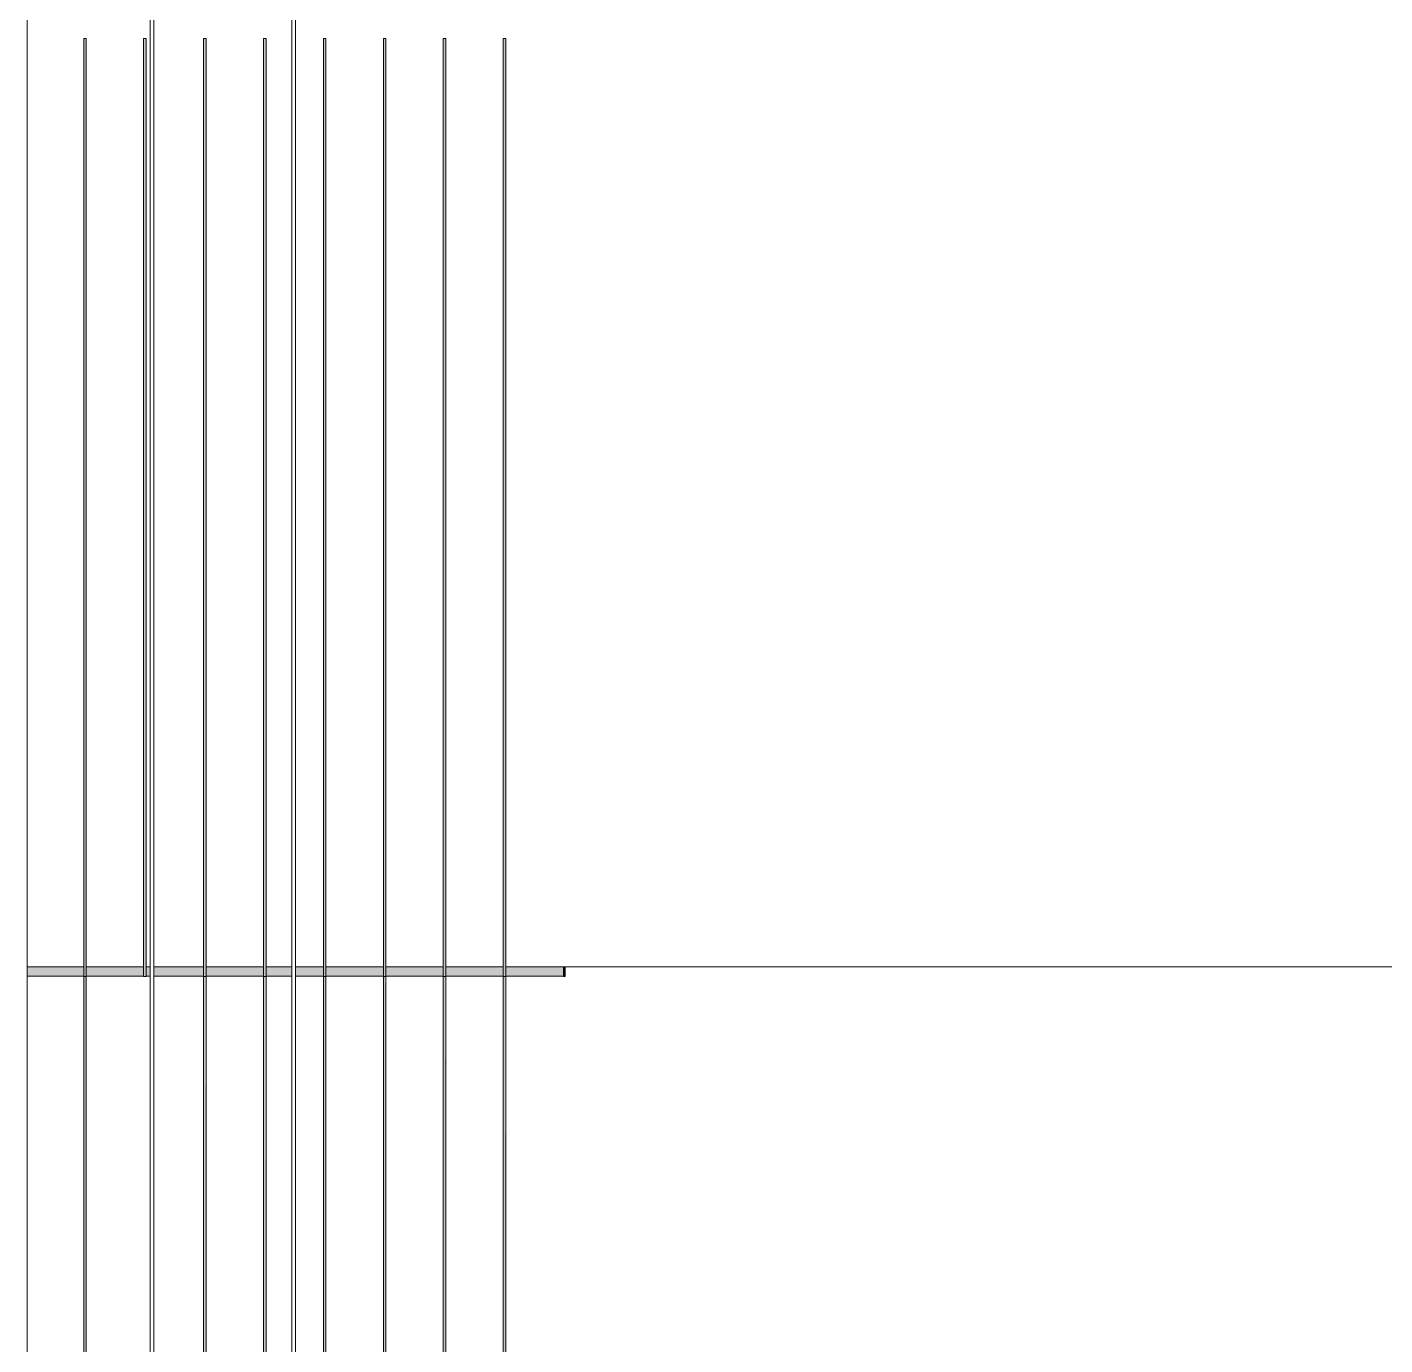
# Model space of a CAD drawing. Header units: inches. Extents: x 3 to 119514, y -26002 to 104775.
# Drawn here: x 23335.7 to 23700.1, y -22537.3 to -22183.5 of the extents above; entities that cross this region are included whole.
import ezdxf

# ---------------------------------------------------------------- set-up
doc = ezdxf.new("R2010")
doc.units = ezdxf.units.IN
doc.header["$MEASUREMENT"] = 0
doc.layers.add('A-GENM', color=13, linetype='Continuous', lineweight=9)
doc.layers.add('A-ROOF', color=132, linetype='Continuous', lineweight=9)

# ---------------------------------------------------------------- blocks, each defined once
blk = doc.blocks.new('Generic Models 7 - Generic Models 4-339926-Site Lighting Plan')
at = {"layer": 'A-GENM'}
for p, q in [((23406.74, -20768.68), (23406.74, -23030.67)), ((23407.74, -23030.67), (23407.74, -20768.68))]:
    blk.add_line(p, q, dxfattribs=at)
blk = doc.blocks.new('Generic Models 2 - Generic Models 4-422834-Site Lighting Plan')
at = {"layer": 'A-GENM'}
for p, q in [((23368.74, -20768.68), (23368.74, -23030.67)), ((23369.74, -23030.67), (23369.74, -20768.68))]:
    blk.add_line(p, q, dxfattribs=at)
blk = doc.blocks.new('Generic Models 3 - Generic Models 4-422876-Site Lighting Plan')
at = {"layer": 'A-GENM'}
blk.add_line((23335.74, -23030.67), (23335.74, -20768.68), dxfattribs=at)
blk = doc.blocks.new('Generic Models 2_Generic Models 2_310765_Generic Models 2_310765 _ Generic Models 2_Generic Models 2_310765_28 - Generic Models 2_Generic Models 2_310765_Generic Models 2_310765 _ Generic Models 2_Generic Models 2_310765_300385-496498-Site Lighting Plan')
at = {"layer": 'A-GENM'}
blk.add_hatch(color=10, dxfattribs=at).paths.add_polyline_path([(23432.03, -22623.95), (23431.82, -22438.38), (23431.34, -22438.38), (23431.34, -22623.95)], flags=0)
at = {"layer": 'A-GENM', "color": 253}
for p, q in [((23431.34, -22623.95), (23431.34, -22438.38)), ((23432.03, -22623.95), (23432.03, -22438.38)), ((23432.03, -22623.95), (23431.34, -22623.95))]:
    blk.add_line(p, q, dxfattribs=at)
blk = doc.blocks.new('Generic Models 2_Generic Models 2_310765_Generic Models 2_310765 _ Generic Models 2_Generic Models 2_310765_29 - Generic Models 2_Generic Models 2_310765_Generic Models 2_310765 _ Generic Models 2_Generic Models 2_310765_300385-496523-Site Lighting Plan')
at = {"layer": 'A-GENM'}
blk.add_hatch(color=10, dxfattribs=at).paths.add_polyline_path([(23448.11, -22623.95), (23447.9, -22438.38), (23447.42, -22438.38), (23447.42, -22623.95)], flags=0)
at = {"layer": 'A-GENM', "color": 253}
for p, q in [((23447.42, -22623.95), (23447.42, -22438.38)), ((23448.11, -22623.95), (23448.11, -22438.38)), ((23448.11, -22623.95), (23447.42, -22623.95))]:
    blk.add_line(p, q, dxfattribs=at)
blk = doc.blocks.new('Generic Models 2_Generic Models 2_310765_Generic Models 2_310765 _ Generic Models 2_Generic Models 2_310765_30 - Generic Models 2_Generic Models 2_310765_Generic Models 2_310765 _ Generic Models 2_Generic Models 2_310765_300385-496548-Site Lighting Plan')
at = {"layer": 'A-GENM'}
blk.add_hatch(color=10, dxfattribs=at).paths.add_polyline_path([(23464.19, -22623.95), (23463.98, -22438.38), (23463.5, -22438.38), (23463.5, -22623.95)], flags=0)
at = {"layer": 'A-GENM', "color": 253}
for p, q in [((23463.5, -22623.95), (23463.5, -22438.38)), ((23464.19, -22623.95), (23464.19, -22438.38)), ((23464.19, -22623.95), (23463.5, -22623.95))]:
    blk.add_line(p, q, dxfattribs=at)
blk = doc.blocks.new('Generic Models 2_Generic Models 2_310765_Generic Models 2_310765 _ Generic Models 2_Generic Models 2_310765_31 - Generic Models 2_Generic Models 2_310765_Generic Models 2_310765 _ Generic Models 2_Generic Models 2_310765_300385-496574-Site Lighting Plan')
at = {"layer": 'A-GENM'}
blk.add_hatch(color=10, dxfattribs=at).paths.add_polyline_path([(23383.78, -22623.95), (23383.57, -22438.38), (23383.09, -22438.38), (23383.09, -22623.95)], flags=0)
at = {"layer": 'A-GENM', "color": 253}
for p, q in [((23383.09, -22623.95), (23383.09, -22438.38)), ((23383.78, -22623.95), (23383.78, -22438.38)), ((23383.78, -22623.95), (23383.09, -22623.95))]:
    blk.add_line(p, q, dxfattribs=at)
blk = doc.blocks.new('Generic Models 2_Generic Models 2_310765_Generic Models 2_310765 _ Generic Models 2_Generic Models 2_310765_32 - Generic Models 2_Generic Models 2_310765_Generic Models 2_310765 _ Generic Models 2_Generic Models 2_310765_300385-496599-Site Lighting Plan')
at = {"layer": 'A-GENM'}
blk.add_hatch(color=10, dxfattribs=at).paths.add_polyline_path([(23399.86, -22623.95), (23399.65, -22438.38), (23399.17, -22438.38), (23399.17, -22623.95)], flags=0)
at = {"layer": 'A-GENM', "color": 253}
for p, q in [((23399.17, -22623.95), (23399.17, -22438.38)), ((23399.86, -22623.95), (23399.86, -22438.38)), ((23399.86, -22623.95), (23399.17, -22623.95))]:
    blk.add_line(p, q, dxfattribs=at)
blk = doc.blocks.new('Generic Models 2_Generic Models 2_310765_Generic Models 2_310765 _ Generic Models 2_Generic Models 2_310765_33 - Generic Models 2_Generic Models 2_310765_Generic Models 2_310765 _ Generic Models 2_Generic Models 2_310765_300385-496624-Site Lighting Plan')
at = {"layer": 'A-GENM'}
blk.add_hatch(color=10, dxfattribs=at).paths.add_polyline_path([(23415.94, -22623.95), (23415.73, -22438.38), (23415.25, -22438.38), (23415.25, -22623.95)], flags=0)
at = {"layer": 'A-GENM', "color": 253}
for p, q in [((23415.25, -22623.95), (23415.25, -22438.38)), ((23415.94, -22623.95), (23415.94, -22438.38)), ((23415.94, -22623.95), (23415.25, -22623.95))]:
    blk.add_line(p, q, dxfattribs=at)
blk = doc.blocks.new('Generic Models 2_Generic Models 2_310765_Generic Models 2_310765 _ Generic Models 2_Generic Models 2_310765_35 - Generic Models 2_Generic Models 2_310765_Generic Models 2_310765 _ Generic Models 2_Generic Models 2_310765_300385-496675-Site Lighting Plan')
at = {"layer": 'A-GENM'}
blk.add_hatch(color=10, dxfattribs=at).paths.add_polyline_path([(23351.61, -22623.95), (23351.4, -22438.38), (23350.92, -22438.38), (23350.92, -22623.95)], flags=0)
at = {"layer": 'A-GENM', "color": 253}
for p, q in [((23350.92, -22623.95), (23350.92, -22438.38)), ((23351.61, -22623.95), (23351.61, -22438.38)), ((23351.61, -22623.95), (23350.92, -22623.95))]:
    blk.add_line(p, q, dxfattribs=at)
blk = doc.blocks.new('Generic Models 2_Generic Models 2_310765_Generic Models 2_310765 _ Generic Models 2_Generic Models 2_310765_14 - Generic Models 2_Generic Models 2_310765_Generic Models 2_310765 _ Generic Models 2_Generic Models 2_310765_300385-536802-Site Lighting Plan')
at = {"layer": 'A-GENM'}
for points in [[(23431.34, -22438.38), (23432.03, -22438.38), (23432.03, -22186.6), (23431.34, -22186.6), (23431.34, -22345.79)], [(23447.42, -22438.29), (23447.42, -22435.8), (23432.03, -22435.8), (23432.03, -22438.29)]]:
    blk.add_hatch(color=10, dxfattribs=at).paths.add_polyline_path(points, flags=0)
at = {"layer": 'A-GENM', "color": 253}
for p, q in [((23431.34, -22186.6), (23432.03, -22186.6)), ((23431.34, -22438.38), (23431.34, -22186.6)), ((23431.96, -22186.59), (23431.4, -22186.59)), ((23432.03, -22438.38), (23432.03, -22186.6)), ((23447.42, -22438.29), (23432.03, -22438.29)), ((23432.03, -22438.38), (23431.34, -22438.38))]:
    blk.add_line(p, q, dxfattribs=at)
blk = doc.blocks.new('Generic Models 2_Generic Models 2_310765_Generic Models 2_310765 _ Generic Models 2_Generic Models 2_310765_15 - Generic Models 2_Generic Models 2_310765_Generic Models 2_310765 _ Generic Models 2_Generic Models 2_310765_300385-536827-Site Lighting Plan')
at = {"layer": 'A-GENM'}
for points in [[(23447.42, -22438.38), (23448.11, -22438.38), (23448.11, -22186.6), (23447.42, -22186.6), (23447.42, -22345.79)], [(23463.5, -22438.29), (23463.5, -22435.8), (23448.11, -22435.8), (23448.11, -22438.29)]]:
    blk.add_hatch(color=10, dxfattribs=at).paths.add_polyline_path(points, flags=0)
at = {"layer": 'A-GENM', "color": 253}
for p, q in [((23447.42, -22186.6), (23448.11, -22186.6)), ((23447.42, -22438.38), (23447.42, -22186.6)), ((23448.05, -22186.59), (23447.48, -22186.59)), ((23448.11, -22438.38), (23448.11, -22186.6)), ((23463.5, -22438.29), (23448.11, -22438.29)), ((23448.11, -22438.38), (23447.42, -22438.38))]:
    blk.add_line(p, q, dxfattribs=at)
blk = doc.blocks.new('Generic Models 2_Generic Models 2_310765_Generic Models 2_310765 _ Generic Models 2_Generic Models 2_310765_54 - Generic Models 2_Generic Models 2_310765_Generic Models 2_310765 _ Generic Models 2_Generic Models 2_310765_300385-536852-Site Lighting Plan')
at = {"layer": 'A-GENM'}
for points in [[(23463.5, -22438.38), (23464.19, -22438.38), (23464.19, -22186.6), (23463.5, -22186.6), (23463.5, -22345.79)], [(23479.69, -22438.29), (23479.69, -22435.8), (23464.19, -22435.8), (23464.19, -22438.29)], [(23480.13, -22438.37), (23480.13, -22435.8), (23479.69, -22435.8), (23479.69, -22438.37)]]:
    blk.add_hatch(color=10, dxfattribs=at).paths.add_polyline_path(points, flags=0)
at = {"layer": 'A-GENM', "color": 253}
for p, q in [((23463.5, -22186.6), (23464.19, -22186.6)), ((23463.5, -22438.38), (23463.5, -22186.6)), ((23464.13, -22186.59), (23463.57, -22186.59)), ((23464.19, -22438.38), (23464.19, -22186.6)), ((23479.69, -22438.29), (23464.19, -22438.29)), ((23479.69, -22438.37), (23479.69, -22435.8)), ((23480.13, -22438.37), (23480.13, -22435.8)), ((23464.19, -22438.38), (23463.5, -22438.38)), ((23480.13, -22438.37), (23479.69, -22438.37))]:
    blk.add_line(p, q, dxfattribs=at)
blk = doc.blocks.new('Generic Models 2_Generic Models 2_310765_Generic Models 2_310765 _ Generic Models 2_Generic Models 2_310765_55 - Generic Models 2_Generic Models 2_310765_Generic Models 2_310765 _ Generic Models 2_Generic Models 2_310765_300385-536878-Site Lighting Plan')
at = {"layer": 'A-GENM'}
for points in [[(23383.09, -22438.38), (23383.78, -22438.38), (23383.78, -22186.6), (23383.09, -22186.6), (23383.09, -22345.79)], [(23393.71, -22438.29), (23399.17, -22438.29), (23399.17, -22435.8), (23383.78, -22435.8), (23383.78, -22438.29)]]:
    blk.add_hatch(color=10, dxfattribs=at).paths.add_polyline_path(points, flags=0)
at = {"layer": 'A-GENM', "color": 253}
for p, q in [((23383.09, -22186.6), (23383.78, -22186.6)), ((23383.09, -22438.38), (23383.09, -22186.6)), ((23383.71, -22186.59), (23383.15, -22186.59)), ((23383.78, -22438.38), (23383.78, -22186.6)), ((23399.17, -22438.29), (23383.78, -22438.29)), ((23383.78, -22438.38), (23383.09, -22438.38))]:
    blk.add_line(p, q, dxfattribs=at)
blk = doc.blocks.new('Generic Models 2_Generic Models 2_310765_Generic Models 2_310765 _ Generic Models 2_Generic Models 2_310765_56 - Generic Models 2_Generic Models 2_310765_Generic Models 2_310765 _ Generic Models 2_Generic Models 2_310765_300385-536903-Site Lighting Plan')
at = {"layer": 'A-GENM'}
blk.add_hatch(color=10, dxfattribs=at).paths.add_polyline_path([(23399.17, -22438.38), (23399.86, -22438.38), (23399.86, -22186.6), (23399.17, -22186.6), (23399.17, -22345.79)], flags=0)
h = blk.add_hatch(color=10, dxfattribs=at)
h.paths.add_polyline_path([(23415.25, -22438.29), (23415.25, -22435.8), (23407.74, -22435.8), (23407.74, -22438.29)], flags=0)
h.paths.add_polyline_path([(23406.74, -22438.29), (23406.74, -22435.8), (23399.86, -22435.8), (23399.86, -22438.29)], flags=0)
at = {"layer": 'A-GENM', "color": 253}
for p, q in [((23399.17, -22186.6), (23399.86, -22186.6)), ((23399.17, -22438.38), (23399.17, -22186.6)), ((23399.8, -22186.59), (23399.23, -22186.59)), ((23399.86, -22438.38), (23399.86, -22186.6)), ((23406.74, -22438.29), (23399.86, -22438.29)), ((23415.25, -22438.29), (23407.74, -22438.29)), ((23399.86, -22438.38), (23399.17, -22438.38))]:
    blk.add_line(p, q, dxfattribs=at)
blk = doc.blocks.new('Generic Models 2_Generic Models 2_310765_Generic Models 2_310765 _ Generic Models 2_Generic Models 2_310765_57 - Generic Models 2_Generic Models 2_310765_Generic Models 2_310765 _ Generic Models 2_Generic Models 2_310765_300385-536928-Site Lighting Plan')
at = {"layer": 'A-GENM'}
for points in [[(23415.25, -22438.38), (23415.94, -22438.38), (23415.94, -22186.6), (23415.25, -22186.6), (23415.25, -22345.79)], [(23431.34, -22438.29), (23431.34, -22435.8), (23415.94, -22435.8), (23415.94, -22438.29)]]:
    blk.add_hatch(color=10, dxfattribs=at).paths.add_polyline_path(points, flags=0)
at = {"layer": 'A-GENM', "color": 253}
for p, q in [((23415.25, -22186.6), (23415.94, -22186.6)), ((23415.25, -22438.38), (23415.25, -22186.6)), ((23415.88, -22186.59), (23415.32, -22186.59)), ((23415.94, -22438.38), (23415.94, -22186.6)), ((23431.34, -22438.29), (23415.94, -22438.29)), ((23415.94, -22438.38), (23415.25, -22438.38))]:
    blk.add_line(p, q, dxfattribs=at)
blk = doc.blocks.new('Generic Models 2_Generic Models 2_310765_Generic Models 2_310765 _ Generic Models 2_Generic Models 2_310765_58 - Generic Models 2_Generic Models 2_310765_Generic Models 2_310765 _ Generic Models 2_Generic Models 2_310765_300385-536954-Site Lighting Plan')
at = {"layer": 'A-GENM'}
blk.add_hatch(color=10, dxfattribs=at).paths.add_polyline_path([(23350.92, -22438.29), (23350.92, -22435.8), (23335.74, -22435.8), (23335.74, -22438.29)], flags=0)
at = {"layer": 'A-GENM', "color": 253}
blk.add_line((23350.92, -22438.29), (23335.74, -22438.29), dxfattribs=at)
blk = doc.blocks.new('Generic Models 2_Generic Models 2_310765_Generic Models 2_310765 _ Generic Models 2_Generic Models 2_310765_59 - Generic Models 2_Generic Models 2_310765_Generic Models 2_310765 _ Generic Models 2_Generic Models 2_310765_300385-536979-Site Lighting Plan')
at = {"layer": 'A-GENM'}
for points in [[(23350.92, -22438.38), (23351.61, -22438.38), (23351.61, -22186.6), (23350.92, -22186.6), (23350.92, -22345.79)], [(23367, -22438.29), (23367, -22435.8), (23351.61, -22435.8), (23351.61, -22438.29)]]:
    blk.add_hatch(color=10, dxfattribs=at).paths.add_polyline_path(points, flags=0)
at = {"layer": 'A-GENM', "color": 253}
for p, q in [((23350.92, -22186.6), (23351.61, -22186.6)), ((23350.92, -22438.38), (23350.92, -22186.6)), ((23351.55, -22186.59), (23350.98, -22186.59)), ((23351.61, -22438.38), (23351.61, -22186.6)), ((23367, -22438.29), (23351.61, -22438.29)), ((23351.61, -22438.38), (23350.92, -22438.38))]:
    blk.add_line(p, q, dxfattribs=at)
blk = doc.blocks.new('Generic Models 2_Generic Models 2_310765_Generic Models 2_310765 _ Generic Models 2_Generic Models 2_310765_60 - Generic Models 2_Generic Models 2_310765_Generic Models 2_310765 _ Generic Models 2_Generic Models 2_310765_300385-537004-Site Lighting Plan')
at = {"layer": 'A-GENM'}
blk.add_hatch(color=10, dxfattribs=at).paths.add_polyline_path([(23367, -22438.38), (23367.69, -22438.38), (23367.69, -22186.6), (23367, -22186.6), (23367, -22345.79)], flags=0)
h = blk.add_hatch(color=10, dxfattribs=at)
h.paths.add_polyline_path([(23383.09, -22438.29), (23383.09, -22435.8), (23369.74, -22435.8), (23369.74, -22438.29)], flags=0)
h.paths.add_polyline_path([(23368.74, -22438.29), (23368.74, -22435.8), (23367.69, -22435.8), (23367.69, -22438.29)], flags=0)
at = {"layer": 'A-GENM', "color": 253}
for p, q in [((23367, -22186.6), (23367.69, -22186.6)), ((23367, -22438.38), (23367, -22186.6)), ((23367.63, -22186.59), (23367.07, -22186.59)), ((23367.69, -22438.38), (23367.69, -22186.6)), ((23368.74, -22438.29), (23367.69, -22438.29)), ((23383.09, -22438.29), (23369.74, -22438.29)), ((23367.69, -22438.38), (23367, -22438.38))]:
    blk.add_line(p, q, dxfattribs=at)
blk = doc.blocks.new('detail_Ryan_rvt-1-Site Lighting Plan')
at = {"color": 253, "lineweight": 9}
for name in ['Generic Models 3 - Generic Models 4-422876-Site Lighting Plan', 'Generic Models 2 - Generic Models 4-422834-Site Lighting Plan', 'Generic Models 7 - Generic Models 4-339926-Site Lighting Plan', 'Generic Models 2_Generic Models 2_310765_Generic Models 2_310765 _ Generic Models 2_Generic Models 2_310765_59 - Generic Models 2_Generic Models 2_310765_Generic Models 2_310765 _ Generic Models 2_Generic Models 2_310765_300385-536979-Site Lighting Plan', 'Generic Models 2_Generic Models 2_310765_Generic Models 2_310765 _ Generic Models 2_Generic Models 2_310765_60 - Generic Models 2_Generic Models 2_310765_Generic Models 2_310765 _ Generic Models 2_Generic Models 2_310765_300385-537004-Site Lighting Plan', 'Generic Models 2_Generic Models 2_310765_Generic Models 2_310765 _ Generic Models 2_Generic Models 2_310765_55 - Generic Models 2_Generic Models 2_310765_Generic Models 2_310765 _ Generic Models 2_Generic Models 2_310765_300385-536878-Site Lighting Plan', 'Generic Models 2_Generic Models 2_310765_Generic Models 2_310765 _ Generic Models 2_Generic Models 2_310765_56 - Generic Models 2_Generic Models 2_310765_Generic Models 2_310765 _ Generic Models 2_Generic Models 2_310765_300385-536903-Site Lighting Plan', 'Generic Models 2_Generic Models 2_310765_Generic Models 2_310765 _ Generic Models 2_Generic Models 2_310765_57 - Generic Models 2_Generic Models 2_310765_Generic Models 2_310765 _ Generic Models 2_Generic Models 2_310765_300385-536928-Site Lighting Plan', 'Generic Models 2_Generic Models 2_310765_Generic Models 2_310765 _ Generic Models 2_Generic Models 2_310765_14 - Generic Models 2_Generic Models 2_310765_Generic Models 2_310765 _ Generic Models 2_Generic Models 2_310765_300385-536802-Site Lighting Plan', 'Generic Models 2_Generic Models 2_310765_Generic Models 2_310765 _ Generic Models 2_Generic Models 2_310765_15 - Generic Models 2_Generic Models 2_310765_Generic Models 2_310765 _ Generic Models 2_Generic Models 2_310765_300385-536827-Site Lighting Plan', 'Generic Models 2_Generic Models 2_310765_Generic Models 2_310765 _ Generic Models 2_Generic Models 2_310765_54 - Generic Models 2_Generic Models 2_310765_Generic Models 2_310765 _ Generic Models 2_Generic Models 2_310765_300385-536852-Site Lighting Plan', 'Generic Models 2_Generic Models 2_310765_Generic Models 2_310765 _ Generic Models 2_Generic Models 2_310765_58 - Generic Models 2_Generic Models 2_310765_Generic Models 2_310765 _ Generic Models 2_Generic Models 2_310765_300385-536954-Site Lighting Plan', 'Generic Models 2_Generic Models 2_310765_Generic Models 2_310765 _ Generic Models 2_Generic Models 2_310765_35 - Generic Models 2_Generic Models 2_310765_Generic Models 2_310765 _ Generic Models 2_Generic Models 2_310765_300385-496675-Site Lighting Plan', 'Generic Models 2_Generic Models 2_310765_Generic Models 2_310765 _ Generic Models 2_Generic Models 2_310765_31 - Generic Models 2_Generic Models 2_310765_Generic Models 2_310765 _ Generic Models 2_Generic Models 2_310765_300385-496574-Site Lighting Plan', 'Generic Models 2_Generic Models 2_310765_Generic Models 2_310765 _ Generic Models 2_Generic Models 2_310765_32 - Generic Models 2_Generic Models 2_310765_Generic Models 2_310765 _ Generic Models 2_Generic Models 2_310765_300385-496599-Site Lighting Plan', 'Generic Models 2_Generic Models 2_310765_Generic Models 2_310765 _ Generic Models 2_Generic Models 2_310765_33 - Generic Models 2_Generic Models 2_310765_Generic Models 2_310765 _ Generic Models 2_Generic Models 2_310765_300385-496624-Site Lighting Plan', 'Generic Models 2_Generic Models 2_310765_Generic Models 2_310765 _ Generic Models 2_Generic Models 2_310765_28 - Generic Models 2_Generic Models 2_310765_Generic Models 2_310765 _ Generic Models 2_Generic Models 2_310765_300385-496498-Site Lighting Plan', 'Generic Models 2_Generic Models 2_310765_Generic Models 2_310765 _ Generic Models 2_Generic Models 2_310765_29 - Generic Models 2_Generic Models 2_310765_Generic Models 2_310765 _ Generic Models 2_Generic Models 2_310765_300385-496523-Site Lighting Plan', 'Generic Models 2_Generic Models 2_310765_Generic Models 2_310765 _ Generic Models 2_Generic Models 2_310765_30 - Generic Models 2_Generic Models 2_310765_Generic Models 2_310765 _ Generic Models 2_Generic Models 2_310765_300385-496548-Site Lighting Plan']:
    blk.add_blockref(name, (0, 0), dxfattribs=at)

msp = doc.modelspace()

# ---------------------------------------------------------------- linework, layer by layer
at = {"layer": 'A-ROOF'}
for p, q in [((23335.73849, -22435.80381), (23350.92148, -22435.80381)), ((23351.60898, -22435.80381), (23367.00481, -22435.80381)), ((23367.69231, -22435.80381), (23368.73849, -22435.80381)), ((23369.73849, -22435.80381), (23383.08814, -22435.80381)), ((23383.77564, -22435.80381), (23399.17148, -22435.80381)), ((23399.85898, -22435.80381), (23406.73849, -22435.80381)), ((23407.73849, -22435.80381), (23415.25481, -22435.80381)), ((23415.94231, -22435.80381), (23431.33814, -22435.80381)), ((23432.02564, -22435.80381), (23447.42148, -22435.80381)), ((23448.10898, -22435.80381), (23463.50481, -22435.80381)), ((23464.19231, -22435.80381), (26283.89023, -22435.80381))]:
    msp.add_line(p, q, dxfattribs=at)

# ---------------------------------------------------------------- block references
at = {"lineweight": 5}
msp.add_blockref('detail_Ryan_rvt-1-Site Lighting Plan', (0, 0), dxfattribs=at)

doc.saveas('drawing.dxf')
